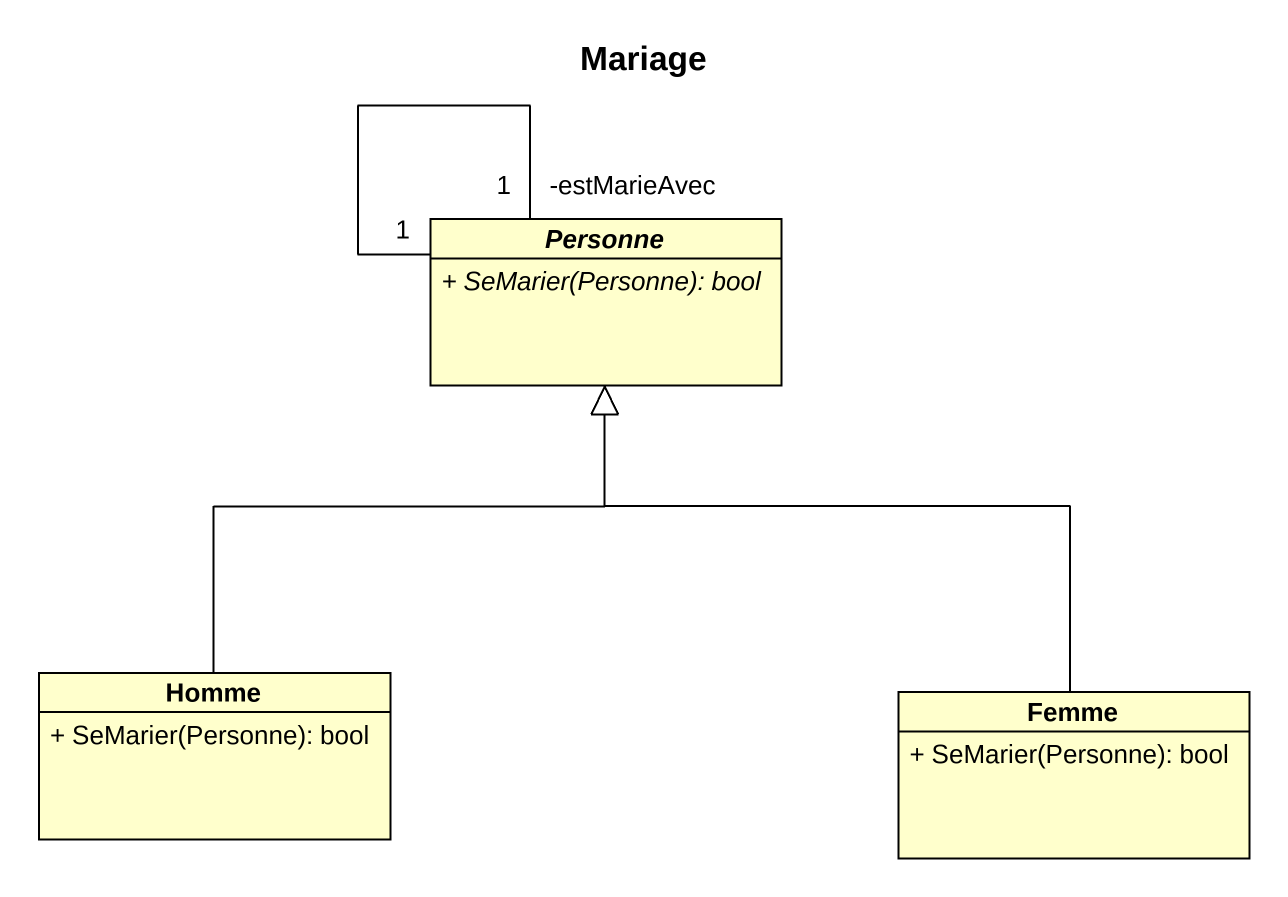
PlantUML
@startuml
title Mariage
hide circle
hide empty members
skinparam classAttributeIconSize 0
abstract class Personne {
  {abstract} + SeMarier(Personne): bool
}
class Homme {
  + SeMarier(Personne): bool
}
class Femme {
  + SeMarier(Personne): bool
}
Personne "-estMarieAvec\n1" -- "1" Personne
Homme -up-|> Personne
Femme -up-|> Personne
@enduml
